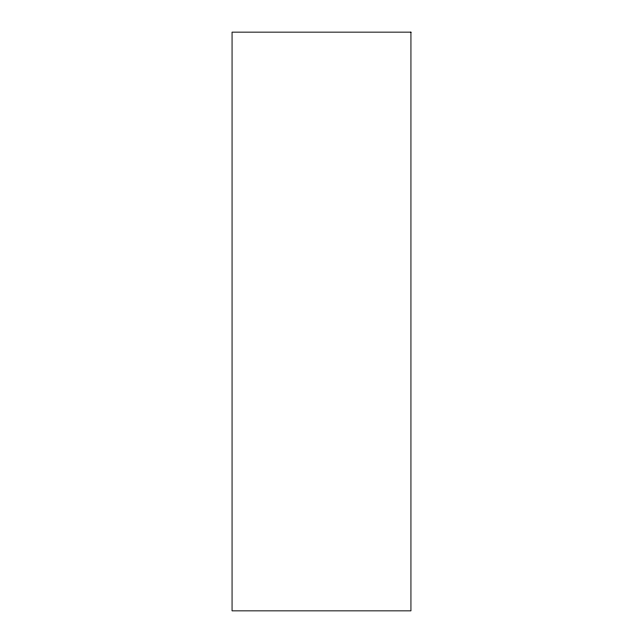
<?xml version="1.0" encoding="UTF-8"?>
<svg xmlns="http://www.w3.org/2000/svg" width="643" height="643" viewBox="0 0 643 643"><rect width="100%" height="100%" fill="white"/><g stroke="black" fill="none" stroke-linecap="round" stroke-linejoin="round"><path stroke-width="0.96" d="M410.933 32.15L232.067 32.15L232.067 610.85L410.933 610.85L410.933 32.15"/></g></svg>
